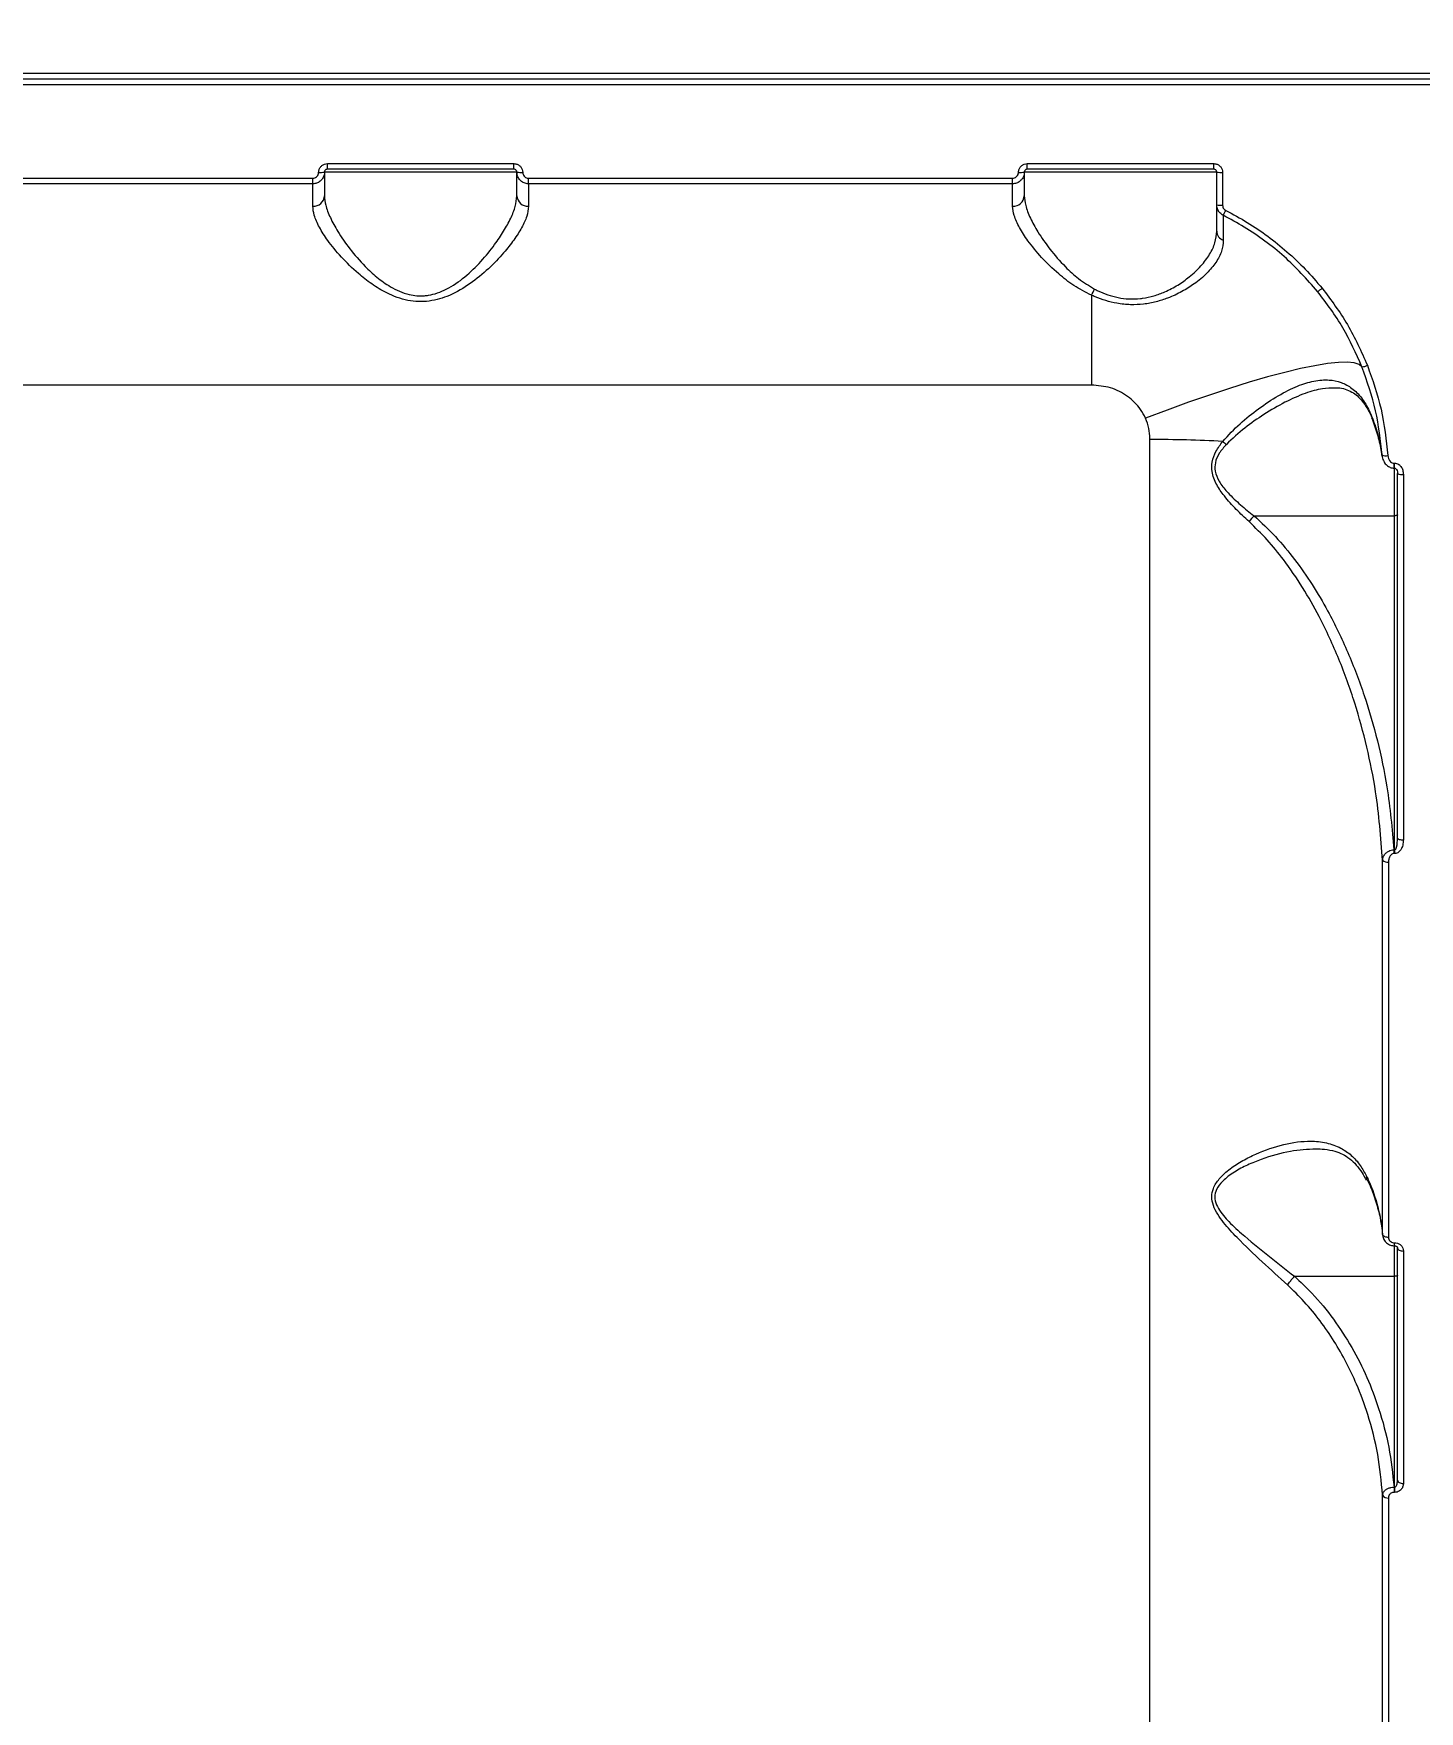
# Model space of a CAD drawing. Header units: millimetres. Extents: x -8760 to 8364, y -7998 to 7451.
# Drawn here: x 3184 to 3421.6, y -2688.5 to -2400.8 of the extents above; entities that cross this region are included whole.
import ezdxf

# ---------------------------------------------------------------- set-up
doc = ezdxf.new("R2010")
doc.units = ezdxf.units.MM
for name, color, linetype in [('DIKOM_ОБЪЕКТ', 7, 'Continuous'), ('DIKOM_РАЗМЕР_ЗОНА', 7, 'Continuous'), ('DIKOM_РАЗМЕР_ОБЪЕКТА', 7, 'Continuous')]:
    doc.layers.add(name, color=color, linetype=linetype)
doc.styles.add('style1', font='arial.ttf', dxfattribs={"width": 0.8})
doc.dimstyles.new('1-50', dxfattribs={"dimtxt": 300, "dimasz": 200, "dimexe": 100, "dimexo": 0, "dimgap": 100, "dimtad": 1, "dimtxsty": 'style1', "dimcen": 200, "dimclrd": 7, "dimclre": 7, "dimclrt": 7, "dimadec": 1, "dimazin": 2, "dimtfac": 1, "dimtmove": 0, "dimatfit": 2, "dimfxl": 0, "dimlwd": 25, "dimlwe": 18, "dimarcsym": 0})

# ---------------------------------------------------------------- blocks, each defined once
blk = doc.blocks.new('*D21')
at = {"layer": 'Defpoints', "color": 0, "transparency": 16777216}
for p in [(-7755.65, -10.55), (8364.4, -2410.44), (8364.4, -7897.56)]:
    blk.add_point(p, dxfattribs=at)
at = {"layer": 'DIKOM_РАЗМЕР_ЗОНА', "color": 7, "lineweight": 18, "transparency": 16777216}
for p, q in [((-7755.65, -10.55), (-7755.65, -7997.56)), ((8364.4, -2410.44), (8364.4, -7997.56))]:
    blk.add_line(p, q, dxfattribs=at)
at = {"layer": 'DIKOM_РАЗМЕР_ЗОНА', "color": 7, "lineweight": 25, "transparency": 16777216}
blk.add_line((-7555.65, -7897.56), (8164.4, -7897.56), dxfattribs=at)
at = {"layer": 'DIKOM_РАЗМЕР_ЗОНА', "color": 7, "transparency": 16777216}
for points in [[(-7555.65, -7864.23), (-7555.65, -7930.9), (-7755.65, -7897.56)], [(8164.4, -7864.23), (8164.4, -7930.9), (8364.4, -7897.56)]]:
    blk.add_solid(points, dxfattribs=at)
at = {"layer": 'DIKOM_РАЗМЕР_ЗОНА', "color": 7, "transparency": 16777216, "insert": (1040.74, -7644.39), "char_height": 300, "attachment_point": 5, "style": 'style1'}
blk.add_mtext('16100', dxfattribs=at)
blk = doc.blocks.new('*D19')
at = {"layer": 'Defpoints', "color": 0, "transparency": 16777216}
for p in [(-5756.7, -306.55), (6365.48, -2710.55), (6365.48, -7111.41)]:
    blk.add_point(p, dxfattribs=at)
at = {"layer": 'DIKOM_РАЗМЕР_ОБЪЕКТА', "color": 7, "lineweight": 18, "transparency": 16777216}
for p, q in [((-5756.7, -306.55), (-5756.7, -7211.41)), ((6365.48, -2710.55), (6365.48, -7211.41))]:
    blk.add_line(p, q, dxfattribs=at)
at = {"layer": 'DIKOM_РАЗМЕР_ОБЪЕКТА', "color": 7, "lineweight": 25, "transparency": 16777216}
blk.add_line((-5556.7, -7111.41), (6165.48, -7111.41), dxfattribs=at)
at = {"layer": 'DIKOM_РАЗМЕР_ОБЪЕКТА', "color": 7, "transparency": 16777216}
for points in [[(-5556.7, -7078.08), (-5556.7, -7144.75), (-5756.7, -7111.41)], [(6165.48, -7078.08), (6165.48, -7144.75), (6365.48, -7111.41)]]:
    blk.add_solid(points, dxfattribs=at)
at = {"layer": 'DIKOM_РАЗМЕР_ОБЪЕКТА', "color": 7, "transparency": 16777216, "insert": (1047.24, -6858.24), "char_height": 300, "attachment_point": 5, "style": 'style1'}
blk.add_mtext('12100', dxfattribs=at)

msp = doc.modelspace()

# ---------------------------------------------------------------- linework, layer by layer
at = {"layer": 'DIKOM_ОБЪЕКТ', "color": 7, "linetype": 'Continuous', "lineweight": 15}
for p, q in [((2948.392, -2407.552), (3424.391, -2407.552)), ((2948.392, -2408.554), (3424.391, -2408.554)), ((3424.391, -2409.557), (2948.392, -2409.557)), ((3148.892, -2425.595), (3231.892, -2425.595)), ((3231.892, -2426.554), (3231.892, -2425.595)), ((3233.892, -2424.554), (3233.892, -2428.605)), ((3266.892, -2424.554), (3233.892, -2424.554)), ((3234.392, -2423.089), (3266.391, -2423.089)), ((3234.392, -2424.054), (3234.392, -2423.089)), ((3266.391, -2424.054), (3234.392, -2424.054)), ((3266.391, -2424.054), (3266.391, -2423.089)), ((3266.892, -2428.605), (3266.892, -2424.554)), ((3268.891, -2425.595), (3351.892, -2425.595)), ((3268.891, -2426.554), (3268.891, -2425.595)), ((3351.892, -2426.554), (3351.892, -2425.595)), ((3353.891, -2424.554), (3353.891, -2428.605)), ((3386.891, -2424.554), (3353.891, -2424.554)), ((3354.392, -2423.089), (3386.392, -2423.089)), ((3354.392, -2424.054), (3354.392, -2423.089)), ((3386.392, -2424.054), (3354.392, -2424.054)), ((3386.392, -2424.054), (3386.392, -2423.089)), ((3386.891, -2430.167), (3386.891, -2424.554)), ((3387.891, -2424.592), (3387.891, -2430.219)), ((3231.892, -2426.554), (3148.892, -2426.554)), ((3231.892, -2430.412), (3231.892, -2426.554)), ((3268.891, -2426.554), (3268.891, -2430.412)), ((3351.892, -2426.554), (3268.891, -2426.554)), ((3351.892, -2430.412), (3351.892, -2426.554)), ((3365.391, -2445.648), (3365.391, -2461.057)), ((3365.391, -2461.057), (3015.391, -2461.057)), ((3413.494, -2466.705), (3413.504, -2466.728)), ((3375.442, -2790.554), (3375.442, -2470.402)), ((3417.297, -2474.458), (3417.391, -2474.458)), ((3417.297, -2475.301), (3417.297, -2474.458)), ((3417.391, -2475.301), (3417.391, -2474.458)), ((3417.297, -2475.301), (3417.391, -2475.301)), ((3417.391, -2483.471), (3417.391, -2475.291)), ((3417.892, -2538.755), (3417.892, -2476.238)), ((3418.892, -2476.4), (3418.892, -2539.066)), ((3393.279, -2483.471), (3417.391, -2483.471)), ((3417.391, -2540.76), (3417.391, -2483.471)), ((3417.27, -2540.76), (3417.391, -2540.76)), ((3417.27, -2540.76), (3417.27, -2541.407)), ((3417.391, -2540.76), (3417.391, -2541.407)), ((3415.334, -2606.749), (3415.334, -2542.569)), ((3416.332, -2542.866), (3416.332, -2607.187)), ((3417.391, -2541.407), (3417.27, -2541.407)), ((3415.268, -2606.458), (3415.302, -2606.883)), ((3417.359, -2608.16), (3417.391, -2608.16)), ((3417.359, -2608.684), (3417.359, -2608.16)), ((3417.359, -2608.684), (3417.391, -2608.684)), ((3417.391, -2608.684), (3417.391, -2608.16)), ((3417.391, -2613.907), (3417.391, -2608.683)), ((3417.892, -2648.866), (3417.892, -2609.097)), ((3418.892, -2609.576), (3418.892, -2649.439)), ((3400.231, -2613.907), (3417.391, -2613.907)), ((3417.391, -2650.061), (3417.391, -2613.907)), ((3417.288, -2650.061), (3417.391, -2650.061)), ((3417.288, -2650.061), (3417.288, -2650.961)), ((3417.391, -2650.061), (3417.391, -2650.961)), ((3415.334, -2717.221), (3415.334, -2651.39)), ((3416.332, -2651.927), (3416.332, -2717.904)), ((3417.391, -2650.961), (3417.288, -2650.961))]:
    msp.add_line(p, q, dxfattribs=at)
at = {"layer": 'DIKOM_ОБЪЕКТ', "color": 7, "linetype": 'Continuous', "lineweight": 15, "flags": 128}
for points in [[(3411.785, -2457.938), (3411.308, -2457.524), (3410.469, -2457.26), (3409.276, -2457.151), (3407.742, -2457.196), (3405.882, -2457.396), (3403.714, -2457.749), (3401.259, -2458.251), (3398.542, -2458.897), (3395.589, -2459.681), (3392.429, -2460.595), (3389.095, -2461.63), (3385.618, -2462.776), (3382.033, -2464.021), (3378.376, -2465.353), (3374.682, -2466.76)], [(3413.438, -2466.376), (3413.468, -2466.627), (3413.494, -2466.705)], [(3417.892, -2483.305), (3417.882, -2483.338), (3417.853, -2483.369), (3417.807, -2483.397), (3417.745, -2483.422), (3417.669, -2483.443), (3417.583, -2483.458), (3417.489, -2483.468), (3417.391, -2483.471)], [(3417.892, -2538.755), (3417.911, -2538.816), (3417.968, -2538.874), (3418.06, -2538.928), (3418.184, -2538.975), (3418.336, -2539.013), (3418.509, -2539.042), (3418.697, -2539.06), (3418.892, -2539.066)], [(3415.334, -2606.749), (3415.365, -2606.836), (3415.43, -2606.919), (3415.526, -2606.995), (3415.651, -2607.061), (3415.799, -2607.115), (3415.966, -2607.154), (3416.145, -2607.179), (3416.332, -2607.187)], [(3417.892, -2609.097), (3417.911, -2609.191), (3417.968, -2609.28), (3418.06, -2609.363), (3418.184, -2609.436), (3418.336, -2609.495), (3418.509, -2609.54), (3418.697, -2609.567), (3418.892, -2609.576)], [(3417.892, -2613.746), (3417.882, -2613.777), (3417.853, -2613.807), (3417.807, -2613.835), (3417.745, -2613.859), (3417.669, -2613.88), (3417.583, -2613.894), (3417.489, -2613.904), (3417.391, -2613.907)], [(3417.892, -2648.866), (3417.911, -2648.978), (3417.968, -2649.085), (3418.06, -2649.184), (3418.184, -2649.271), (3418.336, -2649.343), (3418.509, -2649.396), (3418.697, -2649.428), (3418.892, -2649.439)]]:
    msp.add_lwpolyline(points, dxfattribs=at)
at = {"layer": 'DIKOM_ОБЪЕКТ', "color": 7, "linetype": 'Continuous', "lineweight": 15}
for centre, radius, start, end in [((3233.141, -2418.017), 6.58, 267.82555, 276.54738), ((3267.642, -2418.017), 6.58, 263.45262, 272.17445), ((3353.142, -2418.028), 6.569, 267.81828, 276.55465), ((3387.642, -2418.017), 6.58, 263.45262, 272.17445), ((3231.984, -2428.503), 1.911, 267.24198, 356.96167), ((3268.8, -2428.503), 1.911, 183.03833, 272.75802), ((3351.984, -2428.503), 1.911, 267.24198, 356.96167), ((3387.642, -2425.332), 4.893, 261.17631, 272.92037), ((3379.644, -2426.911), 9.748, 328.86584, 334.46611), ((3388.652, -2434.6), 1.761, 181.83907, 248.86682), ((3359.076, -2441.718), 7.438, 328.11031, 337.1854), ((3402.537, -2441.845), 3.552, 297.44931, 312.79312), ((3411.629, -2455.562), 2.381, 273.77121, 297.08397), ((3375.562, -2706.827), 236.425, 87.00387, 90.02915), ((3392.072, -2466.318), 6.055, 226.70678, 234.35751), ((3415.87, -2471.223), 1.97, 250.86074, 280.21091), ((3418.648, -2474.731), 1.687, 243.35141, 278.29598), ((3399.359, -2489.407), 8.498, 135.68718, 144.63373), ((3416.129, -2541.721), 1.163, 226.87242, 280.03273), ((3416.182, -2651.01), 0.929, 204.11548, 279.29067)]:
    msp.add_arc(centre, radius, start, end, dxfattribs=at)
for points, knots in [([(3233.892, -2424.554), (3233.882, -2424.702), (3233.857, -2425.074), (3233.617, -2425.637), (3233.165, -2426.143), (3232.566, -2426.488), (3232.116, -2426.532), (3231.892, -2426.554)], [0, 0, 0, 0, 0.1417214, 0.3563983, 0.5710163, 0.7855269, 1, 1, 1, 1]), ([(3231.892, -2425.595), (3232.004, -2425.584), (3232.229, -2425.561), (3232.528, -2425.389), (3232.754, -2425.135), (3232.874, -2424.853), (3232.887, -2424.666), (3232.892, -2424.592)], [0, 0, 0, 0, 0.2140459, 0.4285391, 0.6431146, 0.8580308, 1, 1, 1, 1]), ([(3232.892, -2424.592), (3232.899, -2424.481), (3232.917, -2424.202), (3233.097, -2423.779), (3233.436, -2423.398), (3233.886, -2423.139), (3234.223, -2423.105), (3234.392, -2423.089)], [0, 0, 0, 0, 0.1418235, 0.3566804, 0.5712313, 0.7856942, 1, 1, 1, 1]), ([(3234.392, -2424.054), (3234.336, -2424.06), (3234.223, -2424.071), (3234.073, -2424.157), (3233.96, -2424.284), (3233.9, -2424.424), (3233.894, -2424.517), (3233.892, -2424.554)], [0, 0, 0, 0, 0.2139967, 0.4282554, 0.6428197, 0.8579091, 1, 1, 1, 1]), ([(3266.391, -2423.089), (3266.502, -2423.096), (3266.78, -2423.114), (3267.202, -2423.294), (3267.583, -2423.634), (3267.842, -2424.085), (3267.875, -2424.423), (3267.892, -2424.592)], [0, 0, 0, 0, 0.1406804, 0.3550932, 0.5698909, 0.7849268, 1, 1, 1, 1]), ([(3266.892, -2424.554), (3266.886, -2424.498), (3266.875, -2424.386), (3266.789, -2424.236), (3266.662, -2424.122), (3266.521, -2424.063), (3266.428, -2424.057), (3266.391, -2424.054)], [0, 0, 0, 0, 0.2153908, 0.4305388, 0.645049, 0.8593569, 1, 1, 1, 1]), ([(3268.891, -2426.554), (3268.745, -2426.544), (3268.373, -2426.52), (3267.811, -2426.281), (3267.303, -2425.829), (3266.958, -2425.229), (3266.914, -2424.779), (3266.892, -2424.554)], [0, 0, 0, 0, 0.1406413, 0.35548, 0.5703072, 0.7851376, 1, 1, 1, 1]), ([(3267.892, -2424.592), (3267.903, -2424.705), (3267.925, -2424.93), (3268.097, -2425.231), (3268.351, -2425.458), (3268.633, -2425.578), (3268.818, -2425.59), (3268.891, -2425.595)], [0, 0, 0, 0, 0.2151996, 0.4301501, 0.6450683, 0.8597019, 1, 1, 1, 1]), ([(3353.891, -2424.554), (3353.882, -2424.702), (3353.857, -2425.074), (3353.617, -2425.637), (3353.164, -2426.143), (3352.566, -2426.488), (3352.116, -2426.532), (3351.892, -2426.554)], [0, 0, 0, 0, 0.1417214, 0.3563983, 0.5710163, 0.7855269, 1, 1, 1, 1]), ([(3351.892, -2425.595), (3352.004, -2425.584), (3352.229, -2425.562), (3352.528, -2425.389), (3352.754, -2425.135), (3352.875, -2424.853), (3352.887, -2424.666), (3352.892, -2424.592)], [0, 0, 0, 0, 0.2143211, 0.4285233, 0.6430739, 0.8580809, 1, 1, 1, 1]), ([(3352.892, -2424.592), (3352.899, -2424.481), (3352.917, -2424.202), (3353.097, -2423.779), (3353.437, -2423.398), (3353.886, -2423.139), (3354.223, -2423.105), (3354.392, -2423.089)], [0, 0, 0, 0, 0.14182954, 0.35669561, 0.57139043, 0.78568507, 1, 1, 1, 1]), ([(3354.392, -2424.054), (3354.335, -2424.06), (3354.223, -2424.071), (3354.073, -2424.157), (3353.96, -2424.284), (3353.9, -2424.424), (3353.894, -2424.517), (3353.891, -2424.554)], [0, 0, 0, 0, 0.2139967, 0.4282554, 0.6428197, 0.8579091, 1, 1, 1, 1]), ([(3386.392, -2423.089), (3386.502, -2423.096), (3386.78, -2423.114), (3387.202, -2423.294), (3387.583, -2423.635), (3387.842, -2424.085), (3387.875, -2424.423), (3387.891, -2424.592)], [0, 0, 0, 0, 0.1405019, 0.3551379, 0.5698197, 0.7848912, 1, 1, 1, 1]), ([(3386.891, -2424.554), (3386.886, -2424.498), (3386.875, -2424.386), (3386.789, -2424.236), (3386.662, -2424.122), (3386.521, -2424.063), (3386.428, -2424.057), (3386.392, -2424.054)], [0, 0, 0, 0, 0.215521, 0.430799, 0.6454389, 0.8598763, 1, 1, 1, 1]), ([(3268.891, -2430.412), (3268.827, -2430.967), (3268.698, -2432.079), (3267.773, -2434.056), (3266.424, -2436.177), (3264.538, -2438.554), (3262.087, -2441.134), (3259, -2443.692), (3255.602, -2445.727), (3252.479, -2446.68), (3250.034, -2446.798), (3248.157, -2446.586), (3246.323, -2446.063), (3244.208, -2445.142), (3241.956, -2443.763), (3239.306, -2441.662), (3236.703, -2439.109), (3234.495, -2436.391), (3232.962, -2433.982), (3232.058, -2431.994), (3231.944, -2430.91), (3231.892, -2430.412)], [0, 0, 0, 0, 0.0554754, 0.1110233, 0.1664965, 0.2220038, 0.2900228, 0.3579609, 0.4226764, 0.4774056, 0.5052495, 0.5330934, 0.5627072, 0.5923748, 0.6404307, 0.6885838, 0.7603261, 0.8320635, 0.8910004, 0.9498677, 1, 1, 1, 1]), ([(3233.892, -2428.605), (3233.939, -2429.129), (3234.041, -2430.265), (3234.843, -2432.346), (3236.198, -2434.858), (3238.167, -2437.704), (3240.462, -2440.377), (3242.839, -2442.593), (3244.831, -2444.044), (3246.738, -2445.028), (3248.67, -2445.683), (3250.401, -2445.827), (3252.023, -2445.636), (3253.308, -2445.309), (3255.499, -2444.364), (3258.097, -2442.528), (3260.824, -2439.847), (3263.004, -2437.163), (3264.687, -2434.663), (3265.882, -2432.453), (3266.717, -2430.37), (3266.833, -2429.198), (3266.892, -2428.605)], [0, 0, 0, 0, 0.0507145, 0.1099143, 0.170725, 0.2426531, 0.3164746, 0.3637475, 0.4119863, 0.4400469, 0.4688604, 0.510096, 0.5210825, 0.5468145, 0.573406, 0.6369339, 0.7046132, 0.7741483, 0.8302522, 0.8873293, 0.94288, 1, 1, 1, 1]), ([(3365.391, -2445.648), (3364.369, -2445.125), (3362.32, -2444.078), (3359.475, -2441.802), (3356.77, -2439.188), (3354.549, -2436.462), (3352.996, -2434.045), (3352.065, -2432.027), (3351.947, -2430.925), (3351.892, -2430.412)], [0, 0, 0, 0, 0.1281417, 0.2567312, 0.4268116, 0.5968738, 0.7373065, 0.87757, 1, 1, 1, 1]), ([(3353.891, -2428.605), (3353.941, -2429.145), (3354.048, -2430.3), (3354.874, -2432.411), (3356.246, -2434.933), (3358.226, -2437.786), (3360.607, -2440.517), (3363.146, -2442.91), (3364.995, -2444.033), (3365.932, -2444.602)], [0, 0, 0, 0, 0.1227122, 0.2624626, 0.406018, 0.5749276, 0.7482651, 0.8723719, 1, 1, 1, 1]), ([(3387.988, -2431.951), (3387.936, -2431.923), (3387.687, -2431.788), (3387.304, -2431.441), (3386.958, -2430.843), (3386.914, -2430.392), (3386.891, -2430.167)], [0, 0, 0, 0, 0.0805842, 0.3869839, 0.6935693, 1, 1, 1, 1]), ([(3386.891, -2434.656), (3386.891, -2433.81), (3386.891, -2432.068), (3386.891, -2430.493), (3386.891, -2430.277), (3386.891, -2430.167)], [0, 0, 0, 0, 0.3175199, 0.6539179, 1, 1, 1, 1]), ([(3387.891, -2430.219), (3387.903, -2430.332), (3387.925, -2430.557), (3388.098, -2430.857), (3388.289, -2431.031), (3388.414, -2431.099), (3388.44, -2431.113)], [0, 0, 0, 0, 0.3067308, 0.6132428, 0.919358, 1, 1, 1, 1]), ([(3388.44, -2431.113), (3389.682, -2431.781), (3392.165, -2433.119), (3395.663, -2435.506), (3398.991, -2438.181), (3402.128, -2441.145), (3404.01, -2443.349), (3404.951, -2444.451)], [0, 0, 0, 0, 0.19768504, 0.39537924, 0.59308532, 0.7965344, 1, 1, 1, 1]), ([(3387.988, -2431.951), (3387.989, -2432.047), (3387.992, -2432.242), (3388.001, -2433.649), (3388.009, -2435.131), (3388.015, -2435.994), (3388.017, -2436.242)], [0, 0, 0, 0, 0.3362292, 0.6822358, 0.9087859, 1, 1, 1, 1]), ([(3404.175, -2444.997), (3402.337, -2442.936), (3399.551, -2439.814), (3395.163, -2436.321), (3391.676, -2433.931), (3389.205, -2432.605), (3387.988, -2431.951)], [0, 0, 0, 0, 0.3951645, 0.5986776, 0.802185, 1, 1, 1, 1]), ([(3388.017, -2436.242), (3387.957, -2436.856), (3387.835, -2438.103), (3386.83, -2440.016), (3385.253, -2441.926), (3383.255, -2443.619), (3380.963, -2445.066), (3378.747, -2446.102), (3376.503, -2446.824), (3374.36, -2447.232), (3372.08, -2447.341), (3369.235, -2447.041), (3366.985, -2446.346), (3365.605, -2445.741), (3365.391, -2445.648)], [0, 0, 0, 0, 0.1084784, 0.2202185, 0.3276473, 0.4383029, 0.523796, 0.6115061, 0.674506, 0.7390886, 0.8027642, 0.8688872, 0.9797219, 1, 1, 1, 1]), ([(3365.932, -2444.602), (3366.128, -2444.701), (3367.383, -2445.329), (3369.367, -2446.029), (3371.87, -2446.345), (3373.279, -2446.296), (3374.708, -2446.116), (3376.152, -2445.796), (3378.214, -2445.032), (3380.284, -2443.93), (3382.396, -2442.42), (3384.276, -2440.631), (3385.743, -2438.647), (3386.706, -2436.625), (3386.829, -2435.318), (3386.891, -2434.656)], [0, 0, 0, 0, 0.0200978, 0.1287254, 0.1852755, 0.2440068, 0.25486, 0.3167988, 0.3805913, 0.4664155, 0.5546315, 0.663826, 0.7761653, 0.8865559, 1, 1, 1, 1]), ([(3411.785, -2457.938), (3410.777, -2455.666), (3408.738, -2451.069), (3405.708, -2447.037), (3404.175, -2444.997)], [0, 0, 0, 0, 0.4941558, 1, 1, 1, 1]), ([(3404.951, -2444.451), (3406.48, -2446.488), (3409.575, -2450.608), (3411.659, -2455.306), (3412.713, -2457.682)], [0, 0, 0, 0, 0.4941805, 1, 1, 1, 1]), ([(3387.92, -2470.725), (3388.893, -2469.677), (3390.841, -2467.58), (3394.138, -2465.023), (3397.443, -2462.795), (3400.645, -2461.191), (3403.566, -2460.283), (3406.069, -2460.082), (3408.244, -2460.532), (3410.112, -2461.535), (3411.744, -2463.183), (3412.814, -2464.918), (3413.317, -2466.092), (3413.438, -2466.376)], [0, 0, 0, 0, 0.1036796, 0.2075431, 0.3205696, 0.4335395, 0.5338093, 0.6340021, 0.7184896, 0.802911, 0.8879594, 0.9729282, 1, 1, 1, 1]), ([(3415.224, -2473.084), (3414.954, -2470.53), (3414.407, -2465.358), (3412.666, -2460.432), (3411.785, -2457.938)], [0, 0, 0, 0, 0.4938449, 1, 1, 1, 1]), ([(3412.713, -2457.682), (3413.591, -2460.168), (3415.371, -2465.201), (3415.934, -2470.486), (3416.219, -2473.161)], [0, 0, 0, 0, 0.4938396, 1, 1, 1, 1]), ([(3374.682, -2466.76), (3374.415, -2466.241), (3373.666, -2464.786), (3371.66, -2462.862), (3368.71, -2461.345), (3366.505, -2461.153), (3365.391, -2461.057)], [0, 0, 0, 0, 0.1529507, 0.4283759, 0.7114396, 1, 1, 1, 1]), ([(3407.138, -2461.576), (3406.441, -2461.588), (3404.828, -2461.617), (3401.959, -2462.459), (3398.589, -2463.926), (3395.105, -2465.996), (3391.643, -2468.335), (3389.576, -2470.271), (3388.543, -2471.238)], [0, 0, 0, 0, 0.1248178, 0.2887551, 0.475014, 0.6613886, 0.8308508, 1, 1, 1, 1]), ([(3407.133, -2461.543), (3407.306, -2461.536), (3407.948, -2461.509), (3408.917, -2461.73), (3410.028, -2462.185), (3410.988, -2462.879), (3411.87, -2463.796), (3412.653, -2464.956), (3413.201, -2465.958), (3413.438, -2466.6), (3413.488, -2466.732)], [0, 0, 0, 0, 0.0619113, 0.2304983, 0.4060303, 0.5532315, 0.6921407, 0.8399152, 0.9668604, 1, 1, 1, 1]), ([(3375.442, -2470.402), (3375.441, -2470.343), (3375.436, -2469.703), (3375.31, -2468.45), (3374.894, -2467.33), (3374.682, -2466.76)], [0, 0, 0, 0, 0.04681009, 0.51427121, 1, 1, 1, 1]), ([(3413.438, -2466.376), (3413.806, -2467.355), (3414.634, -2469.554), (3415.013, -2471.824), (3415.224, -2473.084)], [0, 0, 0, 0, 0.4451201, 1, 1, 1, 1]), ([(3413.442, -2466.723), (3413.531, -2466.938), (3413.994, -2468.047), (3414.607, -2470.095), (3415.057, -2472.064), (3415.165, -2473.12), (3415.177, -2473.243)], [0, 0, 0, 0, 0.10113709, 0.52200703, 0.94415518, 1, 1, 1, 1]), ([(3392.429, -2484.489), (3391.687, -2483.801), (3390.203, -2482.426), (3388.303, -2480.319), (3386.8, -2478.18), (3386.002, -2476.151), (3386.03, -2474.13), (3386.709, -2472.337), (3387.505, -2471.277), (3387.92, -2470.725)], [0, 0, 0, 0, 0.1847926, 0.3692466, 0.5090853, 0.6522109, 0.7508541, 0.8702029, 1, 1, 1, 1]), ([(3388.543, -2471.238), (3388.11, -2471.723), (3387.293, -2472.638), (3386.561, -2474.236), (3386.532, -2475.959), (3387.022, -2477.106), (3387.783, -2478.353), (3388.973, -2479.782), (3390.961, -2481.648), (3392.506, -2482.863), (3393.279, -2483.471)], [0, 0, 0, 0, 0.1298, 0.2451279, 0.338466, 0.4557846, 0.4772276, 0.6177297, 0.808683, 1, 1, 1, 1]), ([(3415.247, -2473.233), (3415.248, -2473.273), (3415.265, -2473.623), (3415.508, -2474.204), (3416.008, -2474.845), (3416.62, -2475.195), (3417.078, -2475.338), (3417.295, -2475.299), (3417.299, -2475.299)], [0, 0, 0, 0, 0.0374502, 0.3320594, 0.5750829, 0.7923243, 0.9963467, 1, 1, 1, 1]), ([(3416.219, -2473.161), (3416.244, -2473.327), (3416.293, -2473.655), (3416.523, -2474.057), (3416.808, -2474.32), (3417.073, -2474.442), (3417.235, -2474.453), (3417.297, -2474.458)], [0, 0, 0, 0, 0.2734589, 0.5392975, 0.7386169, 0.8988408, 1, 1, 1, 1]), ([(3417.391, -2474.458), (3417.501, -2474.467), (3417.755, -2474.489), (3418.145, -2474.689), (3418.529, -2475.079), (3418.83, -2475.673), (3418.87, -2476.149), (3418.892, -2476.4)], [0, 0, 0, 0, 0.120618, 0.2784335, 0.470602, 0.7208591, 1, 1, 1, 1]), ([(3417.331, -2475.312), (3417.347, -2475.307), (3417.377, -2475.299), (3417.429, -2475.303), (3417.497, -2475.327), (3417.611, -2475.409), (3417.757, -2475.605), (3417.877, -2475.9), (3417.874, -2476.132), (3417.873, -2476.24)], [0, 0, 0, 0, 0.0412541, 0.0759958, 0.1212148, 0.2248067, 0.4217059, 0.7317474, 1, 1, 1, 1]), ([(3415.334, -2542.569), (3415.026, -2538.634), (3414.515, -2532.106), (3412.7, -2523.123), (3410.622, -2515.522), (3407.931, -2508.031), (3404.89, -2501.422), (3401.667, -2495.734), (3398.664, -2491.35), (3395.597, -2487.564), (3393.488, -2485.516), (3392.429, -2484.489)], [0, 0, 0, 0, 0.186752, 0.3097308, 0.4327041, 0.5585137, 0.6842843, 0.7740106, 0.8643106, 0.9318963, 1, 1, 1, 1]), ([(3393.279, -2483.471), (3394.533, -2484.641), (3397.043, -2486.982), (3400.318, -2490.988), (3403.294, -2495.255), (3406.41, -2500.554), (3409.469, -2506.887), (3412.297, -2514.347), (3414.52, -2522.057), (3416.385, -2530.878), (3416.948, -2537.158), (3417.27, -2540.76)], [0, 0, 0, 0, 0.0792677, 0.1585928, 0.2405881, 0.3226058, 0.447233, 0.5718945, 0.6998627, 0.8278379, 1, 1, 1, 1]), ([(3415.334, -2542.569), (3415.368, -2542.337), (3415.436, -2541.877), (3415.847, -2541.322), (3416.335, -2540.984), (3416.804, -2540.802), (3417.112, -2540.774), (3417.27, -2540.76)], [0, 0, 0, 0, 0.2704667, 0.5335141, 0.7181491, 0.8552456, 1, 1, 1, 1]), ([(3417.391, -2540.76), (3417.409, -2540.757), (3417.447, -2540.752), (3417.512, -2540.707), (3417.625, -2540.562), (3417.854, -2539.913), (3417.875, -2539.272), (3417.892, -2538.755)], [0, 0, 0, 0, 0.0239898, 0.0535642, 0.1071852, 0.2794888, 1, 1, 1, 1]), ([(3418.892, -2539.066), (3418.87, -2539.37), (3418.83, -2539.958), (3418.522, -2540.683), (3418.133, -2541.132), (3417.761, -2541.364), (3417.515, -2541.392), (3417.391, -2541.407)], [0, 0, 0, 0, 0.3047277, 0.5876391, 0.7664037, 0.8827946, 1, 1, 1, 1]), ([(3417.27, -2541.407), (3417.19, -2541.415), (3417.031, -2541.433), (3416.796, -2541.58), (3416.555, -2541.861), (3416.369, -2542.312), (3416.345, -2542.675), (3416.332, -2542.866)], [0, 0, 0, 0, 0.1207196, 0.2407083, 0.4169468, 0.6949718, 1, 1, 1, 1]), ([(3399.049, -2615.41), (3397.591, -2614.085), (3394.675, -2611.434), (3390.912, -2607.868), (3388.368, -2605.137), (3387.008, -2603.286), (3386.24, -2601.797), (3385.936, -2600.249), (3386.273, -2598.637), (3387.401, -2596.983), (3389.159, -2595.394), (3391.337, -2594.022), (3394.444, -2592.509), (3398.387, -2591.123), (3402.471, -2590.594), (3405.714, -2590.927), (3408.057, -2591.751), (3409.987, -2593.093), (3411.476, -2594.714), (3412.23, -2596.112), (3412.576, -2596.752)], [0, 0, 0, 0, 0.0924706, 0.1848966, 0.2390439, 0.2669445, 0.2946889, 0.3210907, 0.3475513, 0.3830741, 0.4307794, 0.4788837, 0.5269516, 0.6276784, 0.7282406, 0.7911981, 0.8540647, 0.9053951, 0.9566762, 1, 1, 1, 1]), ([(3403.885, -2592.102), (3402.442, -2592.165), (3399.396, -2592.299), (3395.412, -2593.5), (3392.165, -2594.784), (3389.884, -2595.968), (3388.037, -2597.365), (3386.826, -2598.832), (3386.458, -2600.286), (3386.782, -2601.653), (3387.536, -2602.911), (3388.237, -2603.743), (3389.388, -2604.986), (3391.719, -2607.118), (3395.659, -2610.317), (3398.707, -2612.71), (3400.231, -2613.907)], [0, 0, 0, 0, 0.1289507, 0.2721524, 0.3392669, 0.4064262, 0.4729979, 0.5201668, 0.5541641, 0.5880816, 0.6224436, 0.6570289, 0.662692, 0.7379055, 0.8689236, 1, 1, 1, 1]), ([(3403.858, -2592.039), (3404.363, -2592.049), (3405.522, -2592.072), (3407.079, -2592.417), (3408.513, -2592.942), (3409.703, -2593.7), (3410.819, -2594.767), (3411.768, -2596.001), (3412.286, -2596.991), (3412.513, -2597.426)], [0, 0, 0, 0, 0.1332468, 0.3055887, 0.4476242, 0.5938044, 0.7432458, 0.8872489, 1, 1, 1, 1]), ([(3412.576, -2596.752), (3412.573, -2596.772), (3412.546, -2596.933), (3412.538, -2597.13), (3412.635, -2597.255), (3412.652, -2597.278)], [0, 0, 0, 0, 0.1036972, 0.8367719, 1, 1, 1, 1]), ([(3412.576, -2596.752), (3412.703, -2597.025), (3413.5, -2598.741), (3414.686, -2602.051), (3415.115, -2605.162), (3415.334, -2606.749)], [0, 0, 0, 0, 0.0849858, 0.5334661, 1, 1, 1, 1]), ([(3412.634, -2597.289), (3412.653, -2597.322), (3413.15, -2598.225), (3413.857, -2600.081), (3414.709, -2602.842), (3415.165, -2604.982), (3415.25, -2606.195), (3415.268, -2606.458)], [0, 0, 0, 0, 0.0114531, 0.3103698, 0.6119798, 0.9158205, 1, 1, 1, 1]), ([(3415.344, -2606.863), (3415.343, -2606.879), (3415.33, -2607.133), (3415.524, -2607.626), (3415.978, -2608.217), (3416.634, -2608.617), (3417.127, -2608.652), (3417.359, -2608.669)], [0, 0, 0, 0, 0.0155206, 0.2612212, 0.5138256, 0.7708987, 1, 1, 1, 1]), ([(3416.332, -2607.187), (3416.345, -2607.302), (3416.37, -2607.531), (3416.567, -2607.835), (3416.854, -2608.055), (3417.139, -2608.15), (3417.308, -2608.157), (3417.359, -2608.16)], [0, 0, 0, 0, 0.2336786, 0.467353, 0.6956787, 0.9088854, 1, 1, 1, 1]), ([(3417.391, -2608.16), (3417.467, -2608.163), (3417.714, -2608.174), (3418.128, -2608.31), (3418.548, -2608.628), (3418.836, -2609.072), (3418.873, -2609.408), (3418.892, -2609.576)], [0, 0, 0, 0, 0.0932102, 0.3039057, 0.5303308, 0.76521, 1, 1, 1, 1]), ([(3417.391, -2608.688), (3417.417, -2608.687), (3417.486, -2608.686), (3417.598, -2608.718), (3417.715, -2608.777), (3417.816, -2608.871), (3417.884, -2608.983), (3417.881, -2609.059), (3417.88, -2609.098)], [0, 0, 0, 0, 0.0676452, 0.1856415, 0.3241208, 0.5015558, 0.7457972, 1, 1, 1, 1]), ([(3399.049, -2615.41), (3399.076, -2615.363), (3399.165, -2615.208), (3399.391, -2614.873), (3399.765, -2614.394), (3400.074, -2614.07), (3400.228, -2613.908)], [0, 0, 0, 0, 0.1074476, 0.349438, 0.6746871, 1, 1, 1, 1]), ([(3415.334, -2651.39), (3415.111, -2649.076), (3414.661, -2644.416), (3413.037, -2638.062), (3410.629, -2631.527), (3407.836, -2626.153), (3404.654, -2621.53), (3402.003, -2618.28), (3400.011, -2616.345), (3399.049, -2615.41)], [0, 0, 0, 0, 0.1738749, 0.3501407, 0.48806, 0.6922782, 0.7971153, 0.9019417, 1, 1, 1, 1]), ([(3400.231, -2613.907), (3400.231, -2613.907), (3400.23, -2613.907), (3400.229, -2613.907), (3400.228, -2613.908), (3400.228, -2613.908)], [0, 0, 0, 0, 0.3941466, 0.8092715, 1, 1, 1, 1]), ([(3400.228, -2613.908), (3401.238, -2614.861), (3403.662, -2617.147), (3406.981, -2621.227), (3410.124, -2626.066), (3412.71, -2631.194), (3414.875, -2636.913), (3416.546, -2643.211), (3417.041, -2647.778), (3417.288, -2650.061)], [0, 0, 0, 0, 0.0999771, 0.239905, 0.3803195, 0.5203821, 0.6601434, 0.8300667, 1, 1, 1, 1]), ([(3415.334, -2651.39), (3415.336, -2651.364), (3415.346, -2651.191), (3415.464, -2650.888), (3415.793, -2650.539), (3416.223, -2650.285), (3416.728, -2650.11), (3417.1, -2650.078), (3417.288, -2650.061)], [0, 0, 0, 0, 0.0391311, 0.2683114, 0.4663299, 0.6436298, 0.8198993, 1, 1, 1, 1]), ([(3417.391, -2650.061), (3417.417, -2650.058), (3417.468, -2650.053), (3417.568, -2649.995), (3417.678, -2649.864), (3417.784, -2649.636), (3417.864, -2649.317), (3417.89, -2649.049), (3417.891, -2648.888), (3417.892, -2648.866)], [0, 0, 0, 0, 0.0553885, 0.1098594, 0.2437715, 0.417678, 0.6518448, 0.9518756, 1, 1, 1, 1]), ([(3418.892, -2649.439), (3418.891, -2649.468), (3418.887, -2649.674), (3418.804, -2650.03), (3418.551, -2650.441), (3418.219, -2650.731), (3417.828, -2650.923), (3417.537, -2650.948), (3417.391, -2650.961)], [0, 0, 0, 0, 0.0392429, 0.2871916, 0.4951849, 0.6709617, 0.8352099, 1, 1, 1, 1]), ([(3417.288, -2650.961), (3417.194, -2650.969), (3417.005, -2650.985), (3416.753, -2651.107), (3416.543, -2651.293), (3416.386, -2651.552), (3416.334, -2651.776), (3416.332, -2651.907), (3416.332, -2651.927)], [0, 0, 0, 0, 0.1674146, 0.3345438, 0.5091744, 0.7130616, 0.9577696, 1, 1, 1, 1])]:
    msp.add_open_spline(points, degree=3, knots=knots, dxfattribs=at)

# ---------------------------------------------------------------- dimensions: what is measured, and where the dimension line sits
at = {"layer": 'DIKOM_РАЗМЕР_ЗОНА'}
dim = msp.add_linear_dim(base=(8364.404, -7897.564), p1=(-7755.645, -10.554), p2=(8364.404, -2410.44), text='16100', dimstyle='1-50', dxfattribs=at)
dim.commit()
dim.dimension.update_dxf_attribs({"geometry": '*D21', "text_midpoint": (1040.741, -7897.564), "dimtype": 160})
at = {"layer": 'DIKOM_РАЗМЕР_ОБЪЕКТА'}
dim = msp.add_linear_dim(base=(6365.479, -7111.412), p1=(-5756.695, -306.554), p2=(6365.479, -2710.554), text='12100', dimstyle='1-50', dxfattribs=at)
dim.commit()
dim.dimension.update_dxf_attribs({"geometry": '*D19', "text_midpoint": (1047.24, -7111.412), "dimtype": 160})

doc.saveas('drawing.dxf')
